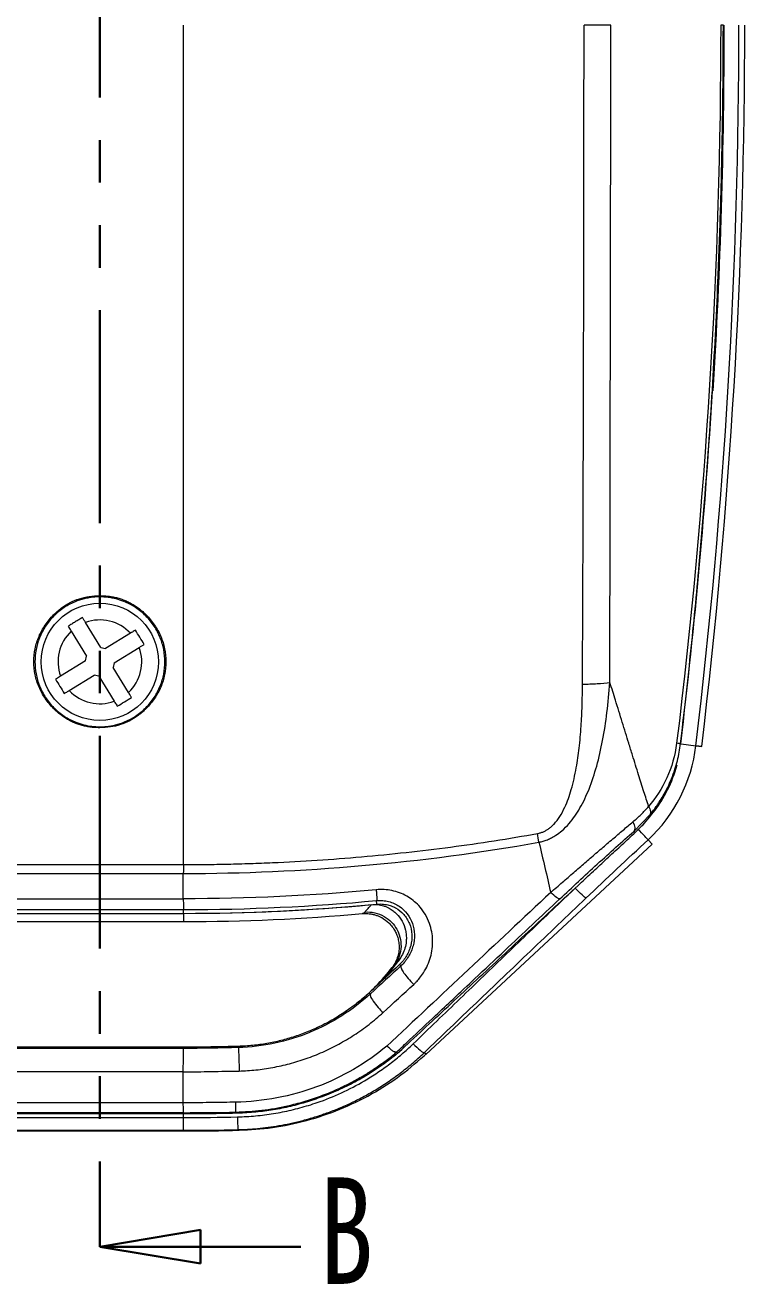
# Model space of a CAD drawing. Header units: inches. Extents: x 1127 to 2406, y 573 to 922.
# Drawn here: x 1377.86 to 1399.34, y 702.86 to 740.42 of the extents above; entities that cross this region are included whole.
import ezdxf

# ---------------------------------------------------------------- set-up
doc = ezdxf.new("R2010")
doc.units = ezdxf.units.IN
doc.linetypes.add('PHANTOM', pattern=[12.7, 6.35, -1.27, 1.27, -1.27, 1.27, -1.27])
doc.styles.add('SLDTEXTSTYLE0', font='TXT', dxfattribs={"width": 0.75})

# ---------------------------------------------------------------- blocks, each defined once
blk = doc.blocks.new('_CLOSED')
at = {"color": 0, "linetype": 'ByBlock', "lineweight": -2}
for p, q in [((-1, 0.166667), (0, 0)), ((-1, 0.166667), (-1, -0.166667)), ((0, 0), (-1, -0.166667)), ((0, 0), (-1, 0))]:
    blk.add_line(p, q, dxfattribs=at)

msp = doc.modelspace()

# ---------------------------------------------------------------- linework, layer by layer
at = {"color": 1, "linetype": 'PHANTOM', "lineweight": 30}
msp.add_line((1380.093, 782.711), (1380.093, 703.965), dxfattribs=at)
at = {"color": 7, "linetype": 'Continuous', "lineweight": 15}
for p, q in [((1379.239, 722.333), (1379.697, 721.587)), ((1380.123, 721.849), (1379.665, 722.594)), ((1381.006, 722.274), (1380.26, 721.816)), ((1379.664, 721.45), (1379.697, 721.587)), ((1380.123, 721.849), (1380.26, 721.816)), ((1380.522, 721.39), (1381.267, 721.848)), ((1379.664, 721.45), (1378.919, 720.992)), ((1380.522, 721.39), (1380.489, 721.253)), ((1380.947, 720.507), (1380.489, 721.253)), ((1379.18, 720.566), (1379.926, 721.024)), ((1380.063, 720.991), (1379.926, 721.024)), ((1380.063, 720.991), (1380.521, 720.246)), ((1397.447, 718.969), (1397.883, 718.916)), ((1398.057, 718.895), (1397.883, 718.916)), ((1396.274, 716.612), (1396.505, 716.85)), ((1396.029, 716.359), (1396.077, 716.335)), ((1389.819, 709.702), (1396.575, 715.982)), ((1396.456, 716.11), (1396.575, 715.982)), ((1377.593, 715.37), (1382.593, 715.37)), ((1377.605, 715.104), (1382.581, 715.104)), ((1377.605, 714.35), (1382.581, 714.35)), ((1388.363, 714.19), (1388.353, 714.296)), ((1377.593, 714.027), (1382.593, 714.027)), ((1377.593, 713.914), (1382.593, 713.914)), ((1382.593, 713.914), (1382.593, 714.027)), ((1387.924, 713.905), (1388.088, 713.907)), ((1387.935, 713.905), (1387.942, 713.911)), ((1387.942, 713.911), (1387.935, 713.905)), ((1377.593, 713.67), (1382.593, 713.67)), ((1389.047, 712.555), (1388.599, 711.981)), ((1388.133, 711.547), (1388.166, 711.511)), ((1382.593, 709.92), (1377.593, 709.92)), ((1382.593, 709.884), (1382.593, 709.92)), ((1384.226, 709.909), (1384.225, 709.944)), ((1382.593, 709.884), (1377.593, 709.884)), ((1388.979, 709.738), (1388.949, 709.772)), ((1388.979, 709.738), (1389.102, 709.852)), ((1389.831, 709.713), (1389.822, 709.719)), ((1382.581, 709.183), (1377.605, 709.183)), ((1382.581, 708.259), (1382.581, 709.183)), ((1382.581, 708.259), (1377.605, 708.259)), ((1382.593, 707.966), (1377.593, 707.966)), ((1382.593, 707.929), (1377.593, 707.929)), ((1377.593, 707.821), (1382.593, 707.821)), ((1382.593, 707.929), (1382.593, 707.966)), ((1382.593, 707.44), (1382.593, 707.821)), ((1384.153, 707.947), (1384.152, 707.983)), ((1377.593, 707.44), (1382.593, 707.44)), ((1377.593, 707.42), (1382.593, 707.42))]:
    msp.add_line(p, q, dxfattribs=at)
at = {"color": 8, "linetype": 'Continuous', "lineweight": 15}
for p, q in [((1397.392, 718.975), (1397.447, 718.969)), ((1397.883, 718.916), (1398.057, 718.895)), ((1396.029, 716.359), (1396.274, 716.612)), ((1396.575, 715.982), (1396.456, 716.11)), ((1382.593, 713.914), (1382.593, 713.67)), ((1387.942, 713.911), (1387.997, 713.953)), ((1389.822, 709.719), (1389.772, 709.756)), ((1382.593, 707.821), (1382.593, 707.929)), ((1382.593, 707.42), (1382.593, 707.44))]:
    msp.add_line(p, q, dxfattribs=at)
at = {"color": 7, "linetype": 'Continuous', "lineweight": 30}
msp.add_line((1386.093, 703.965), (1380.093, 703.965), dxfattribs=at)
at = {"color": 7, "linetype": 'Continuous', "lineweight": 15, "flags": 128}
msp.add_lwpolyline([(1389.078, 712.348), (1389.058, 712.368), (1389.038, 712.389)], dxfattribs=at)
at = {"color": 7, "linetype": 'Continuous', "lineweight": 15}
msp.add_circle((1380.093, 721.42), 1.75, dxfattribs=at)
for centre, radius, start, end in [((1218.593, 740.42), 180.575, 353.1607, 0), ((1218.593, 740.42), 180.75, 353.1607, 0), ((1380.093, 721.42), 1.25, 133.1072, 200.0333), ((1380.093, 721.42), 1.25, 43.1072, 110.0333), ((1380.093, 721.42), 1.25, 313.1072, 20.0333), ((1380.093, 721.42), 1.25, 223.1072, 290.0333), ((1393.341, 719.461), 4.575, 312.9121, 353.1607), ((1393.341, 719.461), 4.575, 312.9121, 353.1607), ((1382.593, 774.42), 60.506, 270, 275.47204), ((1382.593, 774.42), 60.506, 270, 275.3085), ((1382.593, 774.42), 60.75, 270, 275.0444), ((1384.047, 715.942), 6, 308.4644, 322.6663), ((1382.593, 774.42), 66.599, 270, 271.38292), ((1382.593, 774.42), 66.98, 270, 271.38293), ((1382.593, 774.42), 67, 270, 271.4207)]:
    msp.add_arc(centre, radius, start, end, dxfattribs=at)
at = {"color": 8, "linetype": 'Continuous', "lineweight": 15}
for centre, radius, start, end in [((1218.593, 740.42), 180.136, 356.52664, 0), ((1393.341, 719.461), 4.136, 322.3469, 344.2994)]:
    msp.add_arc(centre, radius, start, end, dxfattribs=at)
at = {"color": 7, "linetype": 'Continuous', "lineweight": 15}
for points in [[(1382.593, 715.37), (1382.593, 723.641), (1382.593, 732.031), (1382.593, 740.42)], [(1398.623, 740.42), (1398.623, 733.258), (1398.176, 726.097), (1397.308, 718.989)], [(1398.702, 740.42), (1398.697, 740.42), (1398.669, 740.42), (1398.623, 740.42)], [(1381.417, 721.94), (1381.373, 722.011), (1381.286, 722.153), (1381.199, 722.295), (1381.155, 722.366)], [(1378.769, 720.9), (1378.813, 720.829), (1378.9, 720.687), (1378.987, 720.545), (1379.031, 720.474)], [(1380.613, 720.096), (1380.684, 720.14), (1380.826, 720.227), (1380.968, 720.314), (1381.039, 720.358)], [(1397.424, 718.976), (1397.418, 718.977), (1397.374, 718.982), (1397.308, 718.989)], [(1393.197, 716.037), (1393.185, 716.121), (1393.171, 716.209), (1393.156, 716.297)], [(1393.197, 716.037), (1393.317, 715.534), (1393.435, 715.033), (1393.548, 714.538)], [(1394.602, 714.367), (1395.216, 714.95), (1395.834, 715.532), (1396.456, 716.11)], [(1382.593, 715.37), (1382.589, 715.279), (1382.585, 715.19), (1382.581, 715.104)], [(1382.581, 714.35), (1382.581, 714.601), (1382.581, 714.853), (1382.581, 715.104)], [(1388.341, 714.619), (1386.428, 714.44), (1384.504, 714.35), (1382.581, 714.35)], [(1393.548, 714.538), (1391.906, 712.999), (1390.274, 711.469), (1388.66, 709.952)], [(1382.593, 714.027), (1384.516, 714.027), (1386.44, 714.117), (1388.353, 714.296)], [(1389.078, 712.348), (1388.773, 712.068), (1388.47, 711.789), (1388.166, 711.511)], [(1388.546, 710.955), (1388.851, 711.234), (1389.156, 711.515), (1389.462, 711.795)], [(1384.225, 709.944), (1383.681, 709.928), (1383.137, 709.92), (1382.593, 709.92)], [(1384.226, 709.909), (1383.682, 709.892), (1383.138, 709.884), (1382.593, 709.884)], [(1382.593, 707.966), (1383.113, 707.966), (1383.632, 707.972), (1384.152, 707.983)]]:
    msp.add_open_spline(points, degree=3, dxfattribs=at)
for points, knots in [([(1394.497, 720.754), (1394.499, 721.162), (1394.503, 721.978), (1394.508, 723.204), (1394.513, 724.431), (1394.517, 725.658), (1394.521, 726.886), (1394.525, 728.115), (1394.528, 729.345), (1394.531, 730.574), (1394.534, 731.805), (1394.536, 733.035), (1394.538, 734.266), (1394.54, 735.497), (1394.541, 736.728), (1394.542, 737.959), (1394.543, 739.189), (1394.543, 740.01), (1394.543, 740.42)], [0, 0, 0, 0, 0.062606, 0.125198, 0.187775, 0.250339, 0.312888, 0.375423, 0.437944, 0.500451, 0.562944, 0.625422, 0.687887, 0.750337, 0.812774, 0.875197, 0.937605, 1, 1, 1, 1]), ([(1395.342, 740.42), (1395.23, 740.42), (1395.102, 740.42), (1394.83, 740.42), (1394.686, 740.42), (1394.543, 740.42)], [0, 0, 0, 0, 0.5, 0.5, 1, 1, 1, 1]), ([(1395.317, 720.802), (1395.318, 724.05), (1395.324, 727.313), (1395.336, 733.857), (1395.342, 737.138), (1395.342, 740.42)], [0, 0, 0, 0, 0.5, 0.5, 1, 1, 1, 1]), ([(1397.424, 718.976), (1397.473, 719.39), (1397.578, 720.286), (1397.723, 721.628), (1397.861, 722.996), (1398.002, 724.507), (1398.185, 726.686), (1398.382, 729.505), (1398.529, 732.376), (1398.617, 734.771), (1398.667, 736.709), (1398.696, 738.58), (1398.7, 739.812), (1398.702, 740.42)], [0, 0, 0, 0, 0.05819, 0.125869, 0.188436, 0.250022, 0.33766, 0.49361, 0.644405, 0.738936, 0.828057, 0.915078, 1, 1, 1, 1]), ([(1398.373, 729.508), (1398.256, 727.778), (1398.019, 724.26), (1397.625, 720.756), (1397.425, 718.976)], [0, 0, 0, 0, 0.4919021, 1, 1, 1, 1]), ([(1380.093, 719.454), (1380.044, 719.455), (1379.948, 719.457), (1379.805, 719.472), (1379.667, 719.495), (1379.533, 719.528), (1379.403, 719.571), (1379.277, 719.623), (1379.155, 719.685), (1379.037, 719.756), (1378.923, 719.837), (1378.814, 719.928), (1378.65, 720.083), (1378.453, 720.321), (1378.264, 720.663), (1378.146, 721.034), (1378.108, 721.424), (1378.146, 721.813), (1378.264, 722.185), (1378.452, 722.527), (1378.685, 722.808), (1378.938, 723.031), (1379.198, 723.195), (1379.479, 723.311), (1379.779, 723.382), (1379.987, 723.39), (1380.093, 723.394)], [0, 0, 0, 0, 0.02356, 0.046562, 0.069117, 0.091343, 0.113363, 0.135304, 0.157293, 0.179457, 0.201921, 0.224803, 0.248217, 0.311594, 0.374023, 0.436882, 0.500181, 0.563431, 0.626242, 0.688549, 0.751838, 0.802601, 0.85148, 0.89978, 0.948856, 1, 1, 1, 1]), ([(1380.093, 723.359), (1380.044, 723.358), (1379.946, 723.356), (1379.801, 723.339), (1379.658, 723.312), (1379.517, 723.273), (1379.301, 723.197), (1379.021, 723.053), (1378.713, 722.8), (1378.461, 722.492), (1378.283, 722.148), (1378.177, 721.786), (1378.143, 721.42), (1378.177, 721.055), (1378.283, 720.693), (1378.46, 720.348), (1378.713, 720.04), (1379.021, 719.788), (1379.329, 719.628), (1379.609, 719.537), (1379.849, 719.49), (1380.012, 719.484), (1380.093, 719.481)], [0, 0, 0, 0, 0.024149, 0.048098, 0.071984, 0.095947, 0.120123, 0.185061, 0.250087, 0.315024, 0.38005, 0.439994, 0.500024, 0.559968, 0.619998, 0.684936, 0.749962, 0.8149, 0.879926, 0.920038, 0.959849, 1, 1, 1, 1]), ([(1380.093, 723.394), (1380.142, 723.393), (1380.238, 723.392), (1380.381, 723.377), (1380.52, 723.353), (1380.654, 723.32), (1380.784, 723.277), (1380.91, 723.225), (1381.032, 723.163), (1381.15, 723.092), (1381.264, 723.011), (1381.373, 722.92), (1381.537, 722.765), (1381.734, 722.527), (1381.922, 722.185), (1382.04, 721.813), (1382.078, 721.424), (1382.04, 721.034), (1381.922, 720.663), (1381.734, 720.321), (1381.5, 720.04), (1381.247, 719.817), (1380.987, 719.654), (1380.707, 719.538), (1380.406, 719.467), (1380.199, 719.459), (1380.093, 719.454)], [0, 0, 0, 0, 0.023592, 0.046623, 0.069204, 0.091452, 0.113489, 0.135443, 0.15744, 0.179609, 0.202073, 0.224951, 0.248356, 0.311624, 0.373948, 0.436744, 0.500008, 0.563293, 0.626167, 0.688578, 0.751976, 0.802754, 0.851625, 0.899896, 0.948923, 1, 1, 1, 1]), ([(1380.093, 719.481), (1380.142, 719.482), (1380.24, 719.484), (1380.385, 719.501), (1380.528, 719.528), (1380.669, 719.567), (1380.885, 719.643), (1381.165, 719.787), (1381.473, 720.04), (1381.726, 720.348), (1381.903, 720.692), (1382.01, 721.054), (1382.043, 721.42), (1382.01, 721.786), (1381.903, 722.147), (1381.726, 722.492), (1381.473, 722.8), (1381.166, 723.052), (1380.857, 723.212), (1380.577, 723.303), (1380.337, 723.35), (1380.175, 723.356), (1380.093, 723.359)], [0, 0, 0, 0, 0.0241489, 0.0480977, 0.0719841, 0.0959468, 0.120123, 0.1850608, 0.2500866, 0.3150244, 0.3800503, 0.4399937, 0.5000244, 0.5599678, 0.6199984, 0.6849362, 0.7499621, 0.8148999, 0.8799258, 0.9200385, 0.9598492, 1, 1, 1, 1]), ([(1379.573, 722.744), (1379.538, 722.722), (1379.467, 722.678), (1379.36, 722.613), (1379.254, 722.547), (1379.183, 722.504), (1379.147, 722.482)], [0, 0, 0, 0, 0.249864, 0.5, 0.749881, 1, 1, 1, 1]), ([(1379.665, 722.594), (1379.664, 722.596), (1379.648, 722.622), (1379.617, 722.673), (1379.588, 722.72), (1379.573, 722.744)], [0, 0, 0, 0, 0.029985, 0.508132, 1, 1, 1, 1]), ([(1379.147, 722.482), (1379.155, 722.47), (1379.173, 722.439), (1379.204, 722.389), (1379.227, 722.352), (1379.239, 722.333)], [0, 0, 0, 0, 0.256924, 0.625383, 1, 1, 1, 1]), ([(1381.155, 722.366), (1381.143, 722.358), (1381.112, 722.34), (1381.062, 722.309), (1381.025, 722.286), (1381.006, 722.274)], [0, 0, 0, 0, 0.2569235, 0.6253826, 1, 1, 1, 1]), ([(1381.267, 721.848), (1381.269, 721.849), (1381.295, 721.865), (1381.346, 721.896), (1381.393, 721.925), (1381.417, 721.94)], [0, 0, 0, 0, 0.029985, 0.508132, 1, 1, 1, 1]), ([(1378.919, 720.992), (1378.907, 720.985), (1378.876, 720.965), (1378.825, 720.934), (1378.788, 720.912), (1378.769, 720.9)], [0, 0, 0, 0, 0.232324, 0.612751, 1, 1, 1, 1]), ([(1379.031, 720.474), (1379.041, 720.48), (1379.064, 720.494), (1379.102, 720.518), (1379.142, 720.542), (1379.169, 720.559), (1379.18, 720.566)], [0, 0, 0, 0, 0.198405, 0.481685, 0.767745, 1, 1, 1, 1]), ([(1381.039, 720.358), (1381.033, 720.368), (1381.019, 720.391), (1380.995, 720.429), (1380.971, 720.469), (1380.954, 720.496), (1380.947, 720.507)], [0, 0, 0, 0, 0.198405, 0.481685, 0.767745, 1, 1, 1, 1]), ([(1393.156, 716.297), (1393.186, 716.304), (1393.246, 716.316), (1393.332, 716.349), (1393.416, 716.391), (1393.497, 716.444), (1393.575, 716.507), (1393.69, 716.62), (1393.832, 716.808), (1394.013, 717.15), (1394.184, 717.639), (1394.315, 718.232), (1394.406, 718.865), (1394.46, 719.482), (1394.492, 720.119), (1394.495, 720.538), (1394.497, 720.754)], [0, 0, 0, 0, 0.01855, 0.037137, 0.056018, 0.075438, 0.09562, 0.116767, 0.173236, 0.238005, 0.35198, 0.488578, 0.609285, 0.743444, 0.86747, 1, 1, 1, 1]), ([(1393.197, 716.037), (1393.239, 716.047), (1393.324, 716.066), (1393.451, 716.111), (1393.577, 716.169), (1393.725, 716.256), (1393.906, 716.392), (1394.164, 716.653), (1394.447, 717.068), (1394.717, 717.649), (1394.937, 718.326), (1395.11, 719.09), (1395.241, 719.923), (1395.291, 720.502), (1395.317, 720.802)], [0, 0, 0, 0, 0.023316, 0.047593, 0.072759, 0.098802, 0.140373, 0.195066, 0.297767, 0.410938, 0.542141, 0.683827, 0.836362, 1, 1, 1, 1]), ([(1394.497, 720.754), (1394.646, 720.756), (1394.796, 720.761), (1395.075, 720.778), (1395.205, 720.789), (1395.317, 720.802)], [0, 0, 0, 0, 0.5, 0.5, 1, 1, 1, 1]), ([(1396.472, 717.107), (1396.426, 717.252), (1396.325, 717.564), (1396.165, 718.073), (1396.014, 718.556), (1395.852, 719.079), (1395.683, 719.627), (1395.496, 720.231), (1395.372, 720.626), (1395.317, 720.802)], [0, 0, 0, 0, 0.119148, 0.257756, 0.415961, 0.512662, 0.682167, 0.858649, 1, 1, 1, 1]), ([(1380.521, 720.246), (1380.528, 720.234), (1380.548, 720.203), (1380.579, 720.152), (1380.601, 720.115), (1380.613, 720.096)], [0, 0, 0, 0, 0.232324, 0.612751, 1, 1, 1, 1]), ([(1397.308, 718.989), (1397.263, 718.627), (1397.16, 718.272), (1396.869, 717.637), (1396.683, 717.354), (1396.472, 717.107)], [0, 0, 0, 0, 0.5, 0.5, 1, 1, 1, 1]), ([(1396.785, 717.235), (1396.824, 717.294), (1396.917, 717.436), (1397.039, 717.668), (1397.159, 717.935), (1397.255, 718.197), (1397.332, 718.466), (1397.389, 718.721), (1397.412, 718.893), (1397.424, 718.976)], [0, 0, 0, 0, 0.119928, 0.285183, 0.430028, 0.592868, 0.730217, 0.868986, 1, 1, 1, 1]), ([(1397.125, 717.867), (1397.101, 717.799), (1397, 717.515), (1396.723, 717.054), (1396.425, 716.706), (1396.276, 716.531)], [0, 0, 0, 0, 0.136735, 0.568022, 1, 1, 1, 1]), ([(1396.004, 716.648), (1396.045, 716.683), (1396.128, 716.755), (1396.247, 716.868), (1396.362, 716.985), (1396.436, 717.066), (1396.472, 717.107)], [0, 0, 0, 0, 0.244653, 0.492928, 0.744742, 1, 1, 1, 1]), ([(1396.472, 717.107), (1396.5, 717.057), (1396.519, 717.006), (1396.53, 716.917), (1396.523, 716.878), (1396.505, 716.85)], [0, 0, 0, 0, 0.5, 0.5, 1, 1, 1, 1]), ([(1393.548, 714.538), (1393.607, 714.588), (1393.723, 714.689), (1393.896, 714.84), (1394.068, 714.988), (1394.237, 715.135), (1394.403, 715.279), (1394.567, 715.42), (1394.79, 715.612), (1395.069, 715.851), (1395.398, 716.133), (1395.71, 716.399), (1395.907, 716.566), (1396.004, 716.648)], [0, 0, 0, 0, 0.07034, 0.139716, 0.208087, 0.275413, 0.341662, 0.406805, 0.470816, 0.608958, 0.743272, 0.873642, 1, 1, 1, 1]), ([(1393.818, 714.345), (1394.187, 714.691), (1394.566, 715.042), (1395.314, 715.724), (1395.685, 716.057), (1396.029, 716.359)], [0, 0, 0, 0, 0.5, 0.5, 1, 1, 1, 1]), ([(1394.466, 714.84), (1394.601, 714.966), (1394.872, 715.217), (1395.276, 715.592), (1395.677, 715.965), (1395.944, 716.212), (1396.077, 716.335)], [0, 0, 0, 0, 0.25296, 0.503917, 0.752915, 1, 1, 1, 1]), ([(1396.004, 716.648), (1396.033, 716.588), (1396.053, 716.527), (1396.062, 716.425), (1396.051, 716.385), (1396.029, 716.359)], [0, 0, 0, 0, 0.5, 0.5, 1, 1, 1, 1]), ([(1396.276, 716.531), (1396.244, 716.498), (1396.179, 716.431), (1396.111, 716.367), (1396.077, 716.335)], [0, 0, 0, 0, 0.500015, 1, 1, 1, 1]), ([(1396.456, 716.11), (1396.444, 716.122), (1396.409, 716.16), (1396.298, 716.28), (1396.225, 716.358), (1396.157, 716.432)], [0, 0, 0, 0, 0.5, 0.5, 1, 1, 1, 1]), ([(1382.581, 715.104), (1384.361, 715.106), (1386.141, 715.184), (1389.685, 715.492), (1391.45, 715.724), (1393.197, 716.037)], [0, 0, 0, 0, 0.5, 0.5, 1, 1, 1, 1]), ([(1382.593, 715.37), (1382.814, 715.37), (1383.256, 715.372), (1383.92, 715.384), (1384.584, 715.402), (1385.471, 715.436), (1386.577, 715.497), (1387.906, 715.598), (1389.234, 715.728), (1390.556, 715.888), (1391.863, 716.074), (1392.726, 716.223), (1393.156, 716.297)], [0, 0, 0, 0, 0.06238, 0.124839, 0.187381, 0.250014, 0.375303, 0.500024, 0.626652, 0.752155, 0.876587, 1, 1, 1, 1]), ([(1389.102, 709.852), (1389.345, 710.079), (1389.837, 710.536), (1390.58, 711.227), (1391.335, 711.929), (1392.102, 712.642), (1392.88, 713.365), (1393.669, 714.099), (1394.199, 714.592), (1394.466, 714.84)], [0, 0, 0, 0, 0.136774, 0.275609, 0.416474, 0.559334, 0.704187, 0.851063, 1, 1, 1, 1]), ([(1389.462, 711.795), (1389.487, 711.819), (1389.549, 711.877), (1389.649, 711.991), (1389.767, 712.157), (1389.88, 712.365), (1389.997, 712.688), (1390.05, 713.113), (1389.953, 713.656), (1389.674, 714.12), (1389.323, 714.401), (1389.039, 714.533), (1388.811, 714.597), (1388.577, 714.631), (1388.419, 714.623), (1388.341, 714.619)], [0, 0, 0, 0, 0.024992, 0.062124, 0.111176, 0.175883, 0.238642, 0.369532, 0.498938, 0.658515, 0.772165, 0.830199, 0.887458, 0.94401, 1, 1, 1, 1]), ([(1388.341, 714.619), (1388.344, 714.575), (1388.347, 714.538), (1388.351, 714.47), (1388.353, 714.437), (1388.357, 714.347), (1388.357, 714.302), (1388.353, 714.295)], [0, 0, 0, 0, 0.25, 0.25, 0.5, 0.5, 1, 1, 1, 1]), ([(1389.444, 710.02), (1389.678, 710.246), (1390.145, 710.696), (1390.844, 711.369), (1391.539, 712.037), (1392.229, 712.702), (1392.915, 713.361), (1393.598, 714.016), (1394.052, 714.451), (1394.278, 714.668)], [0, 0, 0, 0, 0.1459691, 0.2908567, 0.4346879, 0.577489, 0.7192881, 0.8601147, 1, 1, 1, 1]), ([(1393.818, 714.345), (1393.805, 714.34), (1393.772, 714.353), (1393.675, 714.423), (1393.611, 714.478), (1393.548, 714.538)], [0, 0, 0, 0, 0.5, 0.5, 1, 1, 1, 1]), ([(1394.602, 714.367), (1394.586, 714.374), (1394.545, 714.407), (1394.425, 714.519), (1394.348, 714.596), (1394.278, 714.668)], [0, 0, 0, 0, 0.5, 0.5, 1, 1, 1, 1]), ([(1382.581, 714.35), (1382.583, 714.265), (1382.585, 714.181), (1382.589, 714.064), (1382.591, 714.032), (1382.593, 714.027)], [0, 0, 0, 0, 0.5, 0.5, 1, 1, 1, 1]), ([(1387.997, 713.953), (1388.006, 713.962), (1388.025, 713.981), (1388.059, 714.017), (1388.098, 714.06), (1388.142, 714.112), (1388.174, 714.153), (1388.191, 714.173)], [0, 0, 0, 0, 0.1905793, 0.3858112, 0.5857558, 0.7904685, 1, 1, 1, 1]), ([(1388.191, 714.173), (1388.223, 714.176), (1388.286, 714.18), (1388.38, 714.175), (1388.471, 714.162), (1388.559, 714.14), (1388.645, 714.109), (1388.741, 714.062), (1388.844, 713.996), (1388.985, 713.876), (1389.13, 713.686), (1389.21, 713.458), (1389.239, 713.267), (1389.243, 713.103), (1389.218, 712.923), (1389.154, 712.73), (1389.083, 712.614), (1389.047, 712.555)], [0, 0, 0, 0, 0.041743, 0.082275, 0.121992, 0.161318, 0.200683, 0.24052, 0.299988, 0.359822, 0.482181, 0.607898, 0.671536, 0.735615, 0.822657, 0.909771, 1, 1, 1, 1]), ([(1388.353, 714.295), (1388.417, 714.301), (1388.474, 714.302), (1388.594, 714.292), (1388.654, 714.282), (1388.827, 714.239), (1388.933, 714.192), (1389.212, 714.004), (1389.351, 713.815), (1389.493, 713.4), (1389.499, 713.167), (1389.41, 712.834), (1389.364, 712.725), (1389.272, 712.573), (1389.238, 712.523), (1389.163, 712.431), (1389.123, 712.389), (1389.077, 712.348)], [0, 0, 0, 0, 0.0625, 0.0625, 0.125, 0.125, 0.25, 0.25, 0.5, 0.5, 0.75, 0.75, 0.875, 0.875, 0.9375, 0.9375, 1, 1, 1, 1]), ([(1388.363, 714.19), (1388.395, 714.192), (1388.459, 714.196), (1388.555, 714.191), (1388.667, 714.174), (1388.791, 714.14), (1388.974, 714.058), (1389.178, 713.891), (1389.351, 713.612), (1389.421, 713.283), (1389.392, 713.003), (1389.322, 712.793), (1389.248, 712.646), (1389.156, 712.508), (1389.077, 712.429), (1389.038, 712.389)], [0, 0, 0, 0, 0.0376321, 0.0752638, 0.1132781, 0.170404, 0.2261681, 0.3485077, 0.4753888, 0.6069249, 0.7406467, 0.8042763, 0.8686219, 0.9347907, 1, 1, 1, 1]), ([(1388.949, 709.772), (1389.077, 709.893), (1389.465, 710.258), (1390.028, 710.786), (1390.678, 711.398), (1391.365, 712.043), (1392.424, 713.038), (1393.271, 713.832), (1393.818, 714.345)], [0, 0, 0, 0, 0.079817, 0.241019, 0.348399, 0.481994, 0.664869, 1, 1, 1, 1]), ([(1394.602, 714.367), (1394.323, 714.102), (1393.77, 713.575), (1392.946, 712.789), (1392.135, 712.015), (1391.336, 711.252), (1390.55, 710.5), (1390.03, 710.002), (1389.772, 709.756)], [0, 0, 0, 0, 0.172467, 0.342593, 0.510392, 0.675882, 0.839079, 1, 1, 1, 1]), ([(1387.935, 713.905), (1387.967, 713.907), (1388.033, 713.911), (1388.132, 713.905), (1388.23, 713.889), (1388.326, 713.864), (1388.418, 713.83), (1388.554, 713.763), (1388.738, 713.628), (1388.883, 713.436), (1388.964, 713.256), (1389.004, 713.119), (1389.026, 712.966), (1389.022, 712.8), (1388.988, 712.628), (1388.923, 712.457), (1388.853, 712.355), (1388.818, 712.303)], [0, 0, 0, 0, 0.042631, 0.085551, 0.128552, 0.171424, 0.213958, 0.255958, 0.369288, 0.506848, 0.56338, 0.625144, 0.692075, 0.763841, 0.839789, 0.918935, 1, 1, 1, 1]), ([(1387.997, 713.953), (1388.096, 713.961), (1388.199, 713.954), (1388.396, 713.91), (1388.491, 713.872), (1388.745, 713.726), (1388.873, 713.585), (1388.993, 713.371), (1389.026, 713.292), (1389.072, 713.117), (1389.084, 713.022), (1389.078, 712.828), (1389.061, 712.728), (1388.996, 712.538), (1388.949, 712.447), (1388.89, 712.367)], [0, 0, 0, 0, 0.125, 0.125, 0.25, 0.25, 0.5, 0.5, 0.625, 0.625, 0.75, 0.75, 0.875, 0.875, 1, 1, 1, 1]), ([(1389.047, 712.555), (1389.032, 712.535), (1389.001, 712.496), (1388.959, 712.445), (1388.921, 712.402), (1388.901, 712.379), (1388.89, 712.367)], [0, 0, 0, 0, 0.24868, 0.498213, 0.748638, 1, 1, 1, 1]), ([(1389.038, 712.389), (1388.887, 712.248), (1388.585, 711.968), (1388.283, 711.687), (1388.133, 711.547)], [0, 0, 0, 0, 0.501846, 1, 1, 1, 1]), ([(1388.89, 712.367), (1388.881, 712.358), (1388.863, 712.339), (1388.843, 712.32), (1388.827, 712.307), (1388.821, 712.304), (1388.818, 712.303)], [0, 0, 0, 0, 0.253933, 0.50507, 0.753671, 1, 1, 1, 1]), ([(1389.077, 712.348), (1389.068, 712.332), (1389.074, 712.3), (1389.11, 712.221), (1389.139, 712.175), (1389.2, 712.086), (1389.242, 712.033), (1389.343, 711.915), (1389.403, 711.852), (1389.462, 711.795)], [0, 0, 0, 0, 0.25, 0.25, 0.5, 0.5, 0.75, 0.75, 1, 1, 1, 1]), ([(1388.133, 711.547), (1388.073, 711.493), (1387.953, 711.384), (1387.767, 711.231), (1387.575, 711.085), (1387.378, 710.948), (1387.175, 710.819), (1386.968, 710.698), (1386.755, 710.585), (1386.537, 710.481), (1386.257, 710.36), (1385.912, 710.233), (1385.499, 710.114), (1385.08, 710.026), (1384.655, 709.966), (1384.369, 709.951), (1384.225, 709.944)], [0, 0, 0, 0, 0.056376, 0.112469, 0.168353, 0.224104, 0.279796, 0.335506, 0.391307, 0.447274, 0.503478, 0.603304, 0.70247, 0.801376, 0.900421, 1, 1, 1, 1]), ([(1388.166, 711.511), (1387.641, 711.029), (1387.025, 710.636), (1385.682, 710.086), (1384.956, 709.931), (1384.226, 709.909)], [0, 0, 0, 0, 0.5, 0.5, 1, 1, 1, 1]), ([(1388.166, 711.511), (1388.158, 711.498), (1388.158, 711.474), (1388.186, 711.399), (1388.214, 711.348), (1388.293, 711.232), (1388.344, 711.168), (1388.447, 711.051), (1388.5, 710.998), (1388.546, 710.955)], [0, 0, 0, 0, 0.25, 0.25, 0.5, 0.5, 0.75, 0.75, 1, 1, 1, 1]), ([(1384.252, 709.208), (1384.335, 709.212), (1384.501, 709.219), (1384.751, 709.241), (1385.002, 709.272), (1385.253, 709.313), (1385.504, 709.365), (1385.755, 709.426), (1386.005, 709.497), (1386.253, 709.579), (1386.5, 709.671), (1386.744, 709.773), (1386.985, 709.886), (1387.222, 710.009), (1387.456, 710.141), (1387.685, 710.284), (1387.909, 710.437), (1388.128, 710.6), (1388.341, 710.772), (1388.477, 710.894), (1388.546, 710.955)], [0, 0, 0, 0, 0.05214, 0.104687, 0.157628, 0.210973, 0.264727, 0.318888, 0.373451, 0.428416, 0.483782, 0.539548, 0.595713, 0.652277, 0.70924, 0.766598, 0.824349, 0.882496, 0.941046, 1, 1, 1, 1]), ([(1384.225, 709.944), (1383.953, 709.937), (1383.409, 709.923), (1382.865, 709.921), (1382.593, 709.92)], [0, 0, 0, 0, 0.500015, 1, 1, 1, 1]), ([(1388.66, 709.952), (1388.041, 709.437), (1387.328, 709.022), (1385.794, 708.451), (1384.974, 708.296), (1384.15, 708.277)], [0, 0, 0, 0, 0.5, 0.5, 1, 1, 1, 1]), ([(1384.2, 707.841), (1384.291, 707.844), (1384.471, 707.85), (1384.741, 707.871), (1385.01, 707.9), (1385.277, 707.939), (1385.542, 707.986), (1385.805, 708.043), (1386.066, 708.109), (1386.325, 708.183), (1386.742, 708.319), (1387.306, 708.546), (1387.901, 708.856), (1388.378, 709.156), (1388.751, 709.422), (1389.109, 709.708), (1389.332, 709.916), (1389.444, 710.02)], [0, 0, 0, 0, 0.0465844, 0.0930141, 0.1393278, 0.1855645, 0.2317636, 0.2779647, 0.3242075, 0.3705319, 0.4169775, 0.5502119, 0.6837651, 0.7628189, 0.8417315, 0.9207192, 1, 1, 1, 1]), ([(1388.949, 709.772), (1388.948, 709.772), (1388.945, 709.773), (1388.931, 709.773), (1388.908, 709.775), (1388.875, 709.784), (1388.839, 709.804), (1388.8, 709.831), (1388.756, 709.866), (1388.71, 709.907), (1388.676, 709.937), (1388.66, 709.952)], [0, 0, 0, 0, 0.066042, 0.148995, 0.250332, 0.38171, 0.501118, 0.625814, 0.749227, 0.876584, 1, 1, 1, 1]), ([(1389.444, 710.02), (1389.514, 709.95), (1389.592, 709.877), (1389.714, 709.779), (1389.755, 709.755), (1389.772, 709.756)], [0, 0, 0, 0, 0.5, 0.5, 1, 1, 1, 1]), ([(1382.581, 709.183), (1382.582, 709.257), (1382.583, 709.339), (1382.585, 709.499), (1382.586, 709.578), (1382.588, 709.715), (1382.589, 709.774), (1382.591, 709.856), (1382.592, 709.88), (1382.593, 709.884)], [0, 0, 0, 0, 0.25, 0.25, 0.5, 0.5, 0.75, 0.75, 1, 1, 1, 1]), ([(1388.979, 709.738), (1388.903, 709.677), (1388.753, 709.555), (1388.519, 709.383), (1388.28, 709.22), (1388.035, 709.066), (1387.785, 708.921), (1387.528, 708.786), (1387.266, 708.661), (1386.998, 708.544), (1386.653, 708.409), (1386.228, 708.267), (1385.719, 708.133), (1385.204, 708.035), (1384.681, 707.969), (1384.329, 707.955), (1384.153, 707.947)], [0, 0, 0, 0, 0.055712, 0.11118, 0.166486, 0.221708, 0.276927, 0.332223, 0.387675, 0.443364, 0.499368, 0.599765, 0.699569, 0.799237, 0.899229, 1, 1, 1, 1]), ([(1384.21, 707.46), (1384.306, 707.463), (1384.502, 707.47), (1384.803, 707.493), (1385.116, 707.528), (1385.44, 707.577), (1385.774, 707.642), (1386.118, 707.723), (1386.471, 707.822), (1386.83, 707.941), (1387.196, 708.081), (1387.567, 708.243), (1387.94, 708.429), (1388.314, 708.64), (1388.687, 708.877), (1389.057, 709.142), (1389.422, 709.433), (1389.654, 709.647), (1389.772, 709.756)], [0, 0, 0, 0, 0.046752, 0.095608, 0.146567, 0.199628, 0.25479, 0.312052, 0.371415, 0.432876, 0.496435, 0.56209, 0.629841, 0.699688, 0.771629, 0.845658, 0.921778, 1, 1, 1, 1]), ([(1384.226, 709.909), (1384.227, 709.904), (1384.229, 709.874), (1384.233, 709.785), (1384.235, 709.728), (1384.239, 709.615), (1384.242, 709.544), (1384.247, 709.382), (1384.249, 709.291), (1384.252, 709.208)], [0, 0, 0, 0, 0.25, 0.25, 0.5, 0.5, 0.75, 0.75, 1, 1, 1, 1]), ([(1384.249, 707.443), (1384.581, 707.461), (1385.259, 707.499), (1386.27, 707.715), (1387.265, 708.049), (1388.209, 708.507), (1389.09, 709.067), (1389.609, 709.523), (1389.867, 709.749)], [0, 0, 0, 0, 0.16025, 0.328189, 0.497409, 0.66663, 0.834569, 1, 1, 1, 1]), ([(1382.581, 709.183), (1382.72, 709.184), (1382.999, 709.185), (1383.416, 709.194), (1383.834, 709.204), (1384.113, 709.207), (1384.252, 709.208)], [0, 0, 0, 0, 0.250058, 0.499997, 0.750209, 1, 1, 1, 1]), ([(1384.152, 707.983), (1384.411, 707.997), (1384.929, 708.023), (1385.61, 708.144), (1386.194, 708.294), (1386.682, 708.457), (1387.07, 708.61), (1387.289, 708.718), (1387.356, 708.75)], [0, 0, 0, 0, 0.233707, 0.467099, 0.622542, 0.777811, 0.932857, 1, 1, 1, 1]), ([(1384.15, 708.277), (1384.032, 708.275), (1383.771, 708.273), (1383.378, 708.266), (1382.973, 708.261), (1382.712, 708.26), (1382.581, 708.259)], [0, 0, 0, 0, 0.225349, 0.500003, 0.75, 1, 1, 1, 1]), ([(1382.593, 707.966), (1382.591, 707.97), (1382.589, 708.001), (1382.585, 708.103), (1382.583, 708.176), (1382.581, 708.259)], [0, 0, 0, 0, 0.5, 0.5, 1, 1, 1, 1]), ([(1384.152, 707.983), (1384.153, 707.988), (1384.153, 708.017), (1384.153, 708.123), (1384.152, 708.198), (1384.15, 708.277)], [0, 0, 0, 0, 0.5, 0.5, 1, 1, 1, 1]), ([(1384.153, 707.947), (1383.893, 707.942), (1383.373, 707.931), (1382.853, 707.929), (1382.593, 707.929)], [0, 0, 0, 0, 0.5000202, 1, 1, 1, 1]), ([(1384.2, 707.841), (1384.203, 707.744), (1384.205, 707.644), (1384.209, 707.502), (1384.209, 707.464), (1384.21, 707.46)], [0, 0, 0, 0, 0.5, 0.5, 1, 1, 1, 1]), ([(1384.254, 707.441), (1384.254, 707.441), (1384.254, 707.441), (1384.253, 707.441), (1384.251, 707.442)], [0, 0, 0, 0, 0.000106, 1, 1, 1, 1])]:
    msp.add_open_spline(points, degree=3, knots=knots, dxfattribs=at)
at = {"color": 8, "linetype": 'Continuous', "lineweight": 15}
for points, knots in [([(1396.505, 716.85), (1396.58, 716.943), (1396.679, 717.064), (1396.765, 717.202), (1396.785, 717.235)], [0, 0, 0, 0, 0.758258, 1, 1, 1, 1]), ([(1387.356, 708.75), (1387.42, 708.78), (1387.606, 708.868), (1387.891, 709.028), (1388.164, 709.195), (1388.373, 709.335), (1388.528, 709.444), (1388.682, 709.558), (1388.821, 709.667), (1388.911, 709.741), (1388.949, 709.772)], [0, 0, 0, 0, 0.1123734, 0.3227893, 0.5150511, 0.6172731, 0.7211822, 0.815341, 0.9212455, 1, 1, 1, 1]), ([(1384.251, 707.442), (1384.25, 707.442), (1384.246, 707.444), (1384.223, 707.454), (1384.21, 707.46)], [0, 0, 0, 0, 0.429829, 1, 1, 1, 1])]:
    msp.add_open_spline(points, degree=3, knots=knots, dxfattribs=at)

# ---------------------------------------------------------------- block references
at = {"color": 7, "linetype": 'Continuous', "lineweight": 30, "xscale": 3, "yscale": 3, "zscale": 0.5, "rotation": 180}
msp.add_blockref('_CLOSED', (1380.093, 703.965), dxfattribs=at)

# ---------------------------------------------------------------- texts
at = {"color": 7, "linetype": 'Continuous', "insert": (1386.64, 706.033), "char_height": 3.175, "attachment_point": 1, "style": 'SLDTEXTSTYLE0'}
msp.add_mtext('B', dxfattribs=at)

doc.saveas('drawing.dxf')
